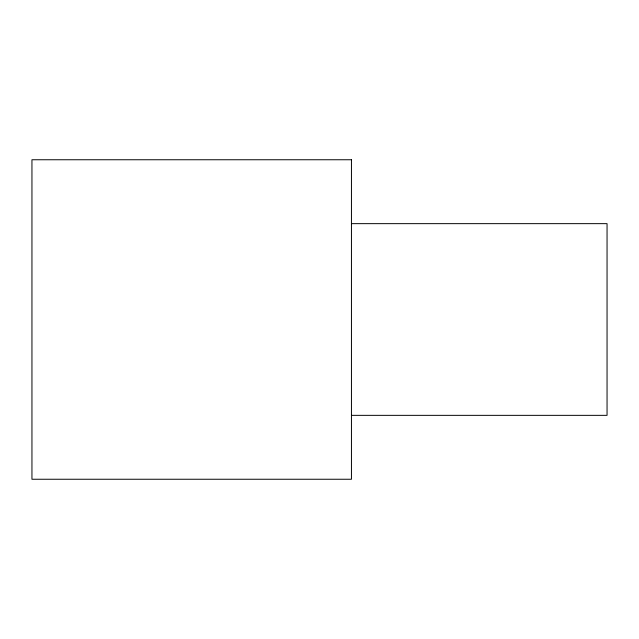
<?xml version="1.0" encoding="UTF-8"?>
<svg xmlns="http://www.w3.org/2000/svg" width="639" height="639" viewBox="0 0 639 639"><rect width="100%" height="100%" fill="white"/><g stroke="black" fill="none" stroke-linecap="round" stroke-linejoin="round"><path stroke-width="0.96" d="M351.45 223.65L607.05 223.65L607.05 415.35L351.45 415.35M351.45 159.75L31.95 159.75L31.95 479.25L351.45 479.25L351.45 159.75"/></g></svg>
